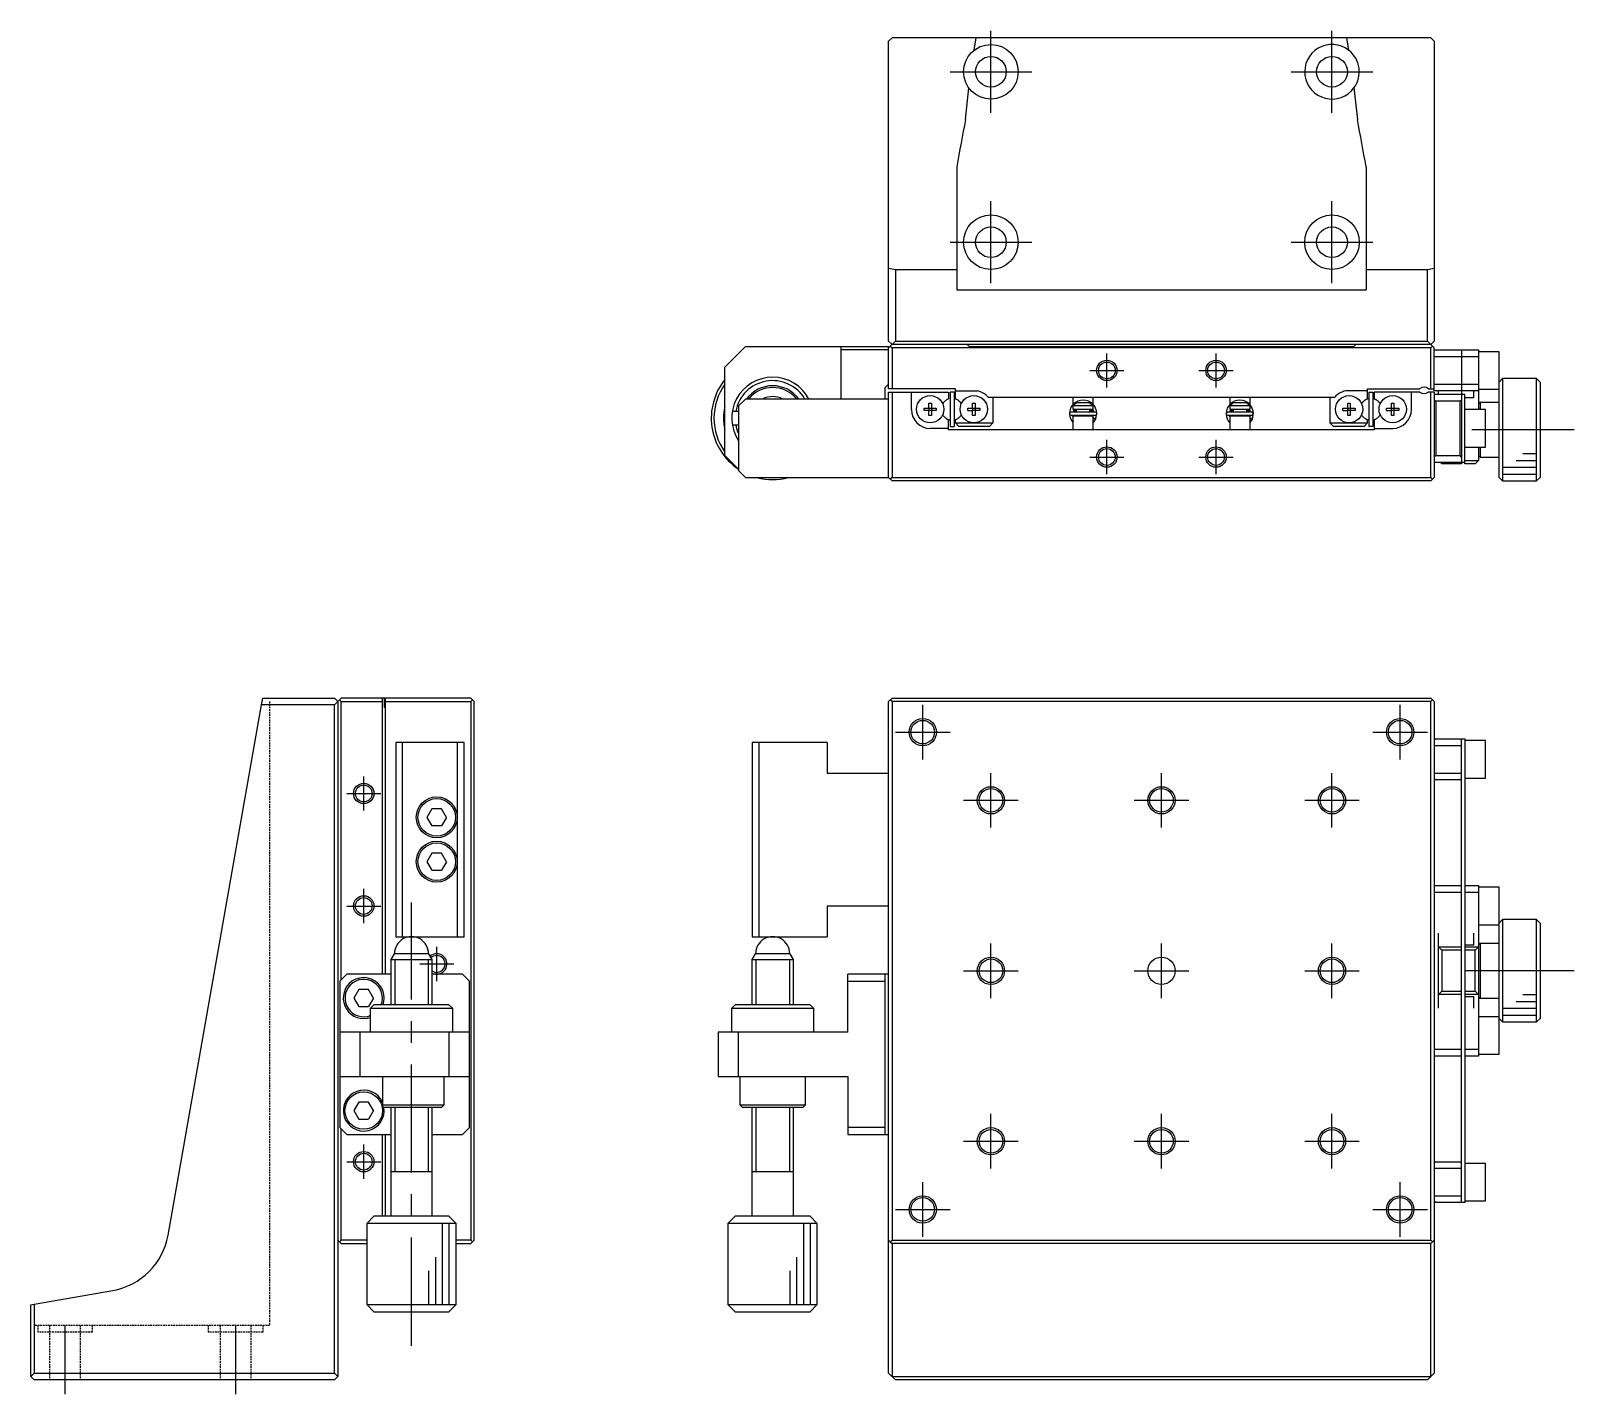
# Model space of a CAD drawing. Extents: x 0 to 476, y -8 to 328.
# Drawn here: x 0 to 226.3, y 128.1 to 328 of the extents above; entities that cross this region are included whole.
import ezdxf

# ---------------------------------------------------------------- set-up
doc = ezdxf.new("R2010")
doc.units = 0
doc.header["$LTSCALE"] = 0.5
doc.linetypes.add('CENTER', pattern=[50.8, 31.75, -6.35, 6.35, -6.35])
doc.linetypes.add('DASHED', pattern=[0.75, 0.5, -0.25])
for name, color, linetype in [('MSM_CENTER', 1, 'CENTER'), ('MSM_CONTINUOUS', 7, 'CONTINUOUS'), ('MSM_DASHED', 4, 'DASHED'), ('MSM_NARROW', 5, 'CONTINUOUS')]:
    doc.layers.add(name, color=color, linetype=linetype)

msp = doc.modelspace()

# ---------------------------------------------------------------- linework, layer by layer
at = {"layer": 'MSM_CENTER'}
for p, q in [((140.75, 316), (140.75, 328)), ((190.750009, 316.000008), (190.750009, 327.999995)), ((134.75, 322), (146.75, 322)), ((184.750016, 322.000001), (196.750003, 322.000001)), ((140.75, 291), (140.75, 303)), ((190.749987, 291.00038), (190.749987, 303.000353)), ((134.75, 297), (146.75, 297)), ((184.75, 297.000367), (196.749973, 297.000367)), ((157.75, 275.7), (157.75, 280.7)), ((173.75, 275.7), (173.75, 280.7)), ((155.25, 278.2), (160.25, 278.2)), ((171.25, 278.2), (176.25, 278.2)), ((226.25, 269.5), (211.25, 269.5)), ((157.75, 263), (157.75, 268)), ((173.75, 263), (173.75, 268)), ((155.25, 265.5), (160.25, 265.5)), ((171.25, 265.5), (176.25, 265.5)), ((130.75, 221.155071), (130.75, 229.155071)), ((200.75, 221.155071), (200.75, 229.155071)), ((126.75, 225.155071), (134.75, 225.155071)), ((196.75, 225.155071), (204.75, 225.155071)), ((48.8, 213.655071), (48.8, 218.655071)), ((140.75, 211.155071), (140.75, 219.155071)), ((165.75, 211.155071), (165.75, 219.155071)), ((190.75, 211.155071), (190.75, 219.155071)), ((46.3, 216.155071), (51.3, 216.155071)), ((136.75, 215.155071), (144.75, 215.155071)), ((161.75, 215.155071), (169.75, 215.155071)), ((186.75, 215.155071), (194.75, 215.155071)), ((48.8, 197.155071), (48.8, 202.155071)), ((46.3, 199.655071), (51.3, 199.655071)), ((55.8, 135.155071), (55.8, 200.155071)), ((59.5, 188.655071), (59.5, 193.655071)), ((140.75, 186.155071), (140.75, 194.155071)), ((165.75, 186.155071), (165.75, 194.155071)), ((190.75, 186.155071), (190.75, 194.155071)), ((57, 191.155071), (62, 191.155071)), ((136.75, 190.155071), (144.75, 190.155071)), ((161.75, 190.155071), (169.75, 190.155071)), ((186.75, 190.155071), (194.75, 190.155071)), ((226.25, 190.155071), (210.25, 190.155071)), ((140.75, 161.155071), (140.75, 169.155071)), ((165.75, 161.155071), (165.75, 169.155071)), ((190.75, 161.155071), (190.75, 169.155071)), ((48.8, 159.655071), (48.8, 164.655071)), ((136.75, 165.155071), (144.75, 165.155071)), ((161.75, 165.155071), (169.75, 165.155071)), ((186.75, 165.155071), (194.75, 165.155071)), ((46.3, 162.155071), (51.3, 162.155071)), ((130.75, 151.155071), (130.75, 159.155071)), ((200.75, 151.155071), (200.75, 159.155071)), ((126.75, 155.155071), (134.75, 155.155071)), ((196.75, 155.155071), (204.75, 155.155071)), ((5, 138.066908), (5, 128.066908)), ((30, 138.066908), (30, 128.066908))]:
    msp.add_line(p, q, dxfattribs=at)
at = {"layer": 'MSM_CONTINUOUS'}
for p, q in [((126.25, 327), (125.75, 326.5)), ((125.75, 282.5), (125.75, 326.5)), ((205.25, 327), (126.25, 327)), ((138.305355, 325.166025), (138.608572, 327)), ((192.891428, 327), (193.194645, 325.166025)), ((205.75, 326.5), (205.25, 327)), ((205.75, 326.5), (205.75, 282.5)), ((137.023977, 315.001351), (137.533002, 319.622832)), ((193.966998, 319.622832), (194.476023, 315.001351)), ((135.75, 308.056759), (135.75, 290)), ((195.75, 308.056759), (195.75, 290)), ((125.75, 293.176327), (126.75, 293)), ((126.75, 293), (135.75, 293)), ((126.75, 293), (126.75, 282.5)), ((195.75, 293), (204.75, 293)), ((204.75, 293), (205.75, 293.176327)), ((204.75, 282.5), (204.75, 293)), ((135.75, 290), (195.75, 290)), ((104.75, 281.7), (101.75, 278.7)), ((104.75, 281.7), (125.75, 281.7)), ((118.75, 281.7), (118.75, 274)), ((125.75, 281.2), (118.75, 281.2)), ((126.75, 282.5), (125.75, 281.5)), ((125.75, 282.5), (126.25, 282)), ((125.75, 275.5), (125.75, 281.7)), ((126, 281.75), (126.25, 281.5)), ((205.25, 282), (126.25, 282)), ((205.25, 281.5), (126.25, 281.5)), ((126.25, 281.5), (126.25, 275.5)), ((126.75, 282.5), (204.75, 282.5)), ((137.6, 281.65), (137.25, 282)), ((193.9, 281.65), (137.6, 281.65)), ((194.25, 282), (193.9, 281.65)), ((204.75, 282.5), (205.75, 281.5)), ((205.25, 282), (205.75, 282.5)), ((205.25, 281.5), (205.5, 281.75)), ((205.25, 275.5), (205.25, 281.5)), ((205.75, 275.2), (205.75, 281.5)), ((205.75, 281.2), (212.25, 281.2)), ((209.75, 281.2), (209.75, 264.5)), ((212.25, 281.2), (212.25, 272.45)), ((215.25, 280.95), (212.25, 280.95)), ((215.25, 262.5), (215.25, 280.95)), ((101.75, 265.7), (101.75, 278.7)), ((212.25, 280.2), (205.75, 280.2)), ((125.25, 275.7), (125.75, 276.2)), ((205.75, 276.2), (212.25, 276.2)), ((215.75, 277), (215.25, 276.5)), ((215.75, 277), (215.75, 262)), ((220.75, 277), (215.75, 277)), ((220.75, 262), (220.75, 277)), ((221.25, 276.5), (220.75, 277)), ((221.25, 276.5), (221.25, 262.5)), ((104.75, 274), (103.75, 273)), ((125.75, 274), (104.75, 274)), ((125.25, 274), (125.25, 275.7)), ((135.55, 275.5), (125.75, 275.5)), ((125.75, 262.5), (125.75, 275)), ((125.75, 275), (134.55, 275)), ((126.25, 275), (126.25, 262.5)), ((129.1, 272.45), (129.1, 275)), ((134.55, 274.044412), (134.25625, 273.874815)), ((134.55, 275), (134.55, 274.044412)), ((134.75, 275), (134.75, 270)), ((135.35, 275), (134.75, 275)), ((135.35, 275), (135.35, 270)), ((135.55, 274.044412), (135.55, 275.5)), ((135.55, 275.2), (138.772015, 275.2)), ((135.84375, 273.874815), (135.55, 274.044412)), ((140.329062, 274.3), (191.170938, 274.3)), ((141.05, 274.3), (141.05, 270.5)), ((152.75, 274.3), (152.75, 273.15339)), ((155.75, 273.197432), (155.75, 274.3)), ((175.75, 274.3), (175.75, 273.186982)), ((178.75, 273.145384), (178.75, 274.3)), ((190.45, 274.3), (190.45, 270.5)), ((195.95, 275.2), (192.727985, 275.2)), ((195.65625, 273.874815), (195.95, 274.044412)), ((195.95, 275.5), (203.588562, 275.5)), ((195.95, 274.044412), (195.95, 275.5)), ((196.15, 275), (196.15, 270)), ((196.15, 275), (196.75, 275)), ((196.75, 275), (196.75, 270)), ((196.95, 275), (196.95, 274.044412)), ((203.65, 275), (196.95, 275)), ((196.95, 274.044412), (197.24375, 273.874815)), ((202.4, 272.45), (202.4, 275)), ((205.75, 275), (204.85, 275)), ((204.911438, 275.5), (205.75, 275.5)), ((205.25, 262.5), (205.25, 275)), ((212.25, 275.2), (205.75, 275.2)), ((205.75, 275), (205.75, 262.5)), ((205.75, 274.7), (210.25, 274.7)), ((205.75, 273.9), (205.95, 273.7)), ((206.35, 274.7), (206.35, 275.2)), ((209.55, 273.7), (209.75, 273.9)), ((210.25, 264.5), (210.25, 274.7)), ((211.55, 274.2), (210.25, 274.2)), ((211.55, 274.2), (211.55, 275.2)), ((212.25, 275.45), (215.25, 275.45)), ((103.75, 272.2), (102.83392, 272.2)), ((103.75, 273), (103.75, 263.5)), ((130.963639, 272.68), (131.67, 272.68)), ((130.963639, 272.32), (130.963639, 272.68)), ((131.67, 272.32), (130.963639, 272.32)), ((131.67, 273.386361), (132.03, 273.386361)), ((131.67, 272.68), (131.67, 273.386361)), ((131.680372, 272.669628), (131.67, 272.68)), ((131.680372, 272.330372), (131.67, 272.32)), ((131.67, 271.613639), (131.67, 272.32)), ((132.03, 271.613639), (131.67, 271.613639)), ((131.680372, 272.669628), (132.019628, 272.669628)), ((131.680372, 272.330372), (131.680372, 272.669628)), ((132.019628, 272.330372), (131.680372, 272.330372)), ((132.019628, 272.669628), (132.03, 272.68)), ((132.019628, 272.669628), (132.019628, 272.330372)), ((132.019628, 272.330372), (132.03, 272.32)), ((132.03, 273.386361), (132.03, 272.68)), ((132.03, 272.68), (132.736361, 272.68)), ((132.03, 272.32), (132.03, 271.613639)), ((132.736361, 272.32), (132.03, 272.32)), ((132.736361, 272.68), (132.736361, 272.32)), ((137.363639, 272.68), (138.07, 272.68)), ((137.363639, 272.32), (137.363639, 272.68)), ((137.363639, 272.32), (138.07, 272.32)), ((138.07, 273.386361), (138.43, 273.386361)), ((138.07, 272.68), (138.07, 273.386361)), ((138.080372, 272.669628), (138.07, 272.68)), ((138.080372, 272.330372), (138.07, 272.32)), ((138.07, 271.613639), (138.07, 272.32)), ((138.43, 271.613639), (138.07, 271.613639)), ((138.080372, 272.669628), (138.419628, 272.669628)), ((138.080372, 272.330372), (138.080372, 272.669628)), ((138.419628, 272.330372), (138.080372, 272.330372)), ((138.419628, 272.669628), (138.43, 272.68)), ((138.419628, 272.669628), (138.419628, 272.330372)), ((138.419628, 272.330372), (138.43, 272.32)), ((138.43, 273.386361), (138.43, 272.68)), ((138.43, 272.68), (139.136361, 272.68)), ((138.43, 272.32), (138.43, 271.613639)), ((139.136361, 272.32), (138.43, 272.32)), ((139.136361, 272.68), (139.136361, 272.32)), ((156.044371, 272.079494), (152.494371, 272.079494)), ((152.494371, 271.629494), (156.044371, 271.629494)), ((152.759537, 271.499986), (152.734753, 271.629476)), ((152.75, 273.152642), (152.75, 273.15254)), ((155.75, 273), (152.75, 273)), ((152.75, 273), (152.75, 272.5)), ((152.75, 272.5), (155.75, 272.5)), ((152.784103, 272.3), (153.25, 272.3)), ((152.804317, 273), (153.333485, 273.5)), ((152.859223, 271.500041), (153.093923, 271.629494)), ((153.25, 272.5), (153.25, 272.079494)), ((153.25, 271.629494), (153.25, 271.5)), ((153.333485, 273.5), (155.166515, 273.5)), ((155.166515, 273.5), (155.695683, 273)), ((155.25, 272.079494), (155.25, 272.5)), ((155.25, 272.3), (155.75, 272.3)), ((155.25, 271.5), (155.25, 271.629494)), ((155.444819, 271.629494), (155.679525, 271.500031)), ((155.679353, 272.50005), (155.803976, 272.079546)), ((155.75, 273.19646), (155.75, 273.196563)), ((155.75, 272.5), (155.75, 273)), ((155.75, 272.31435), (155.75, 272.314497)), ((155.75, 272.314128), (155.75, 272.314272)), ((155.75, 272.3), (155.75, 272.314106)), ((156.09527, 271.0409), (156.267904, 271.825854)), ((156.113221, 271.63825), (156.112443, 271.640081)), ((156.126348, 271.604949), (156.113221, 271.63825)), ((156.137794, 271.571046), (156.126348, 271.604949)), ((156.147531, 271.536624), (156.137794, 271.571046)), ((156.155537, 271.501767), (156.147531, 271.536624)), ((156.161792, 271.46656), (156.155537, 271.501767)), ((179.006687, 272.070266), (175.456687, 272.070266)), ((175.456687, 271.620266), (179.006687, 271.620266)), ((175.720725, 271.495572), (175.697069, 271.620248)), ((175.75, 273.186763), (175.75, 273.186619)), ((178.75, 273), (175.75, 273)), ((175.75, 273), (175.75, 272.5)), ((175.75, 272.5), (178.75, 272.5)), ((175.75, 272.3), (176.25, 272.3)), ((175.804317, 273), (176.333485, 273.5)), ((175.827547, 271.500045), (176.056239, 271.620266)), ((176.25, 272.5), (176.25, 272.070266)), ((176.25, 271.620266), (176.25, 271.5)), ((176.333485, 273.5), (178.166515, 273.5)), ((178.166515, 273.5), (178.695683, 273)), ((178.25, 272.070266), (178.25, 272.5)), ((178.25, 272.3), (178.714547, 272.3)), ((178.25, 271.5), (178.25, 271.620266)), ((178.407136, 271.620266), (178.635853, 271.500008)), ((178.637421, 272.500038), (178.766292, 272.070318)), ((178.75, 272.5), (178.75, 273)), ((179.072167, 271.065224), (179.23022, 271.816625)), ((179.075538, 271.629022), (179.07476, 271.630853)), ((179.088664, 271.595721), (179.075538, 271.629022)), ((179.10011, 271.561817), (179.088664, 271.595721)), ((179.109848, 271.527395), (179.10011, 271.561817)), ((179.117854, 271.492538), (179.109848, 271.527395)), ((192.363639, 272.68), (193.07, 272.68)), ((192.363639, 272.32), (192.363639, 272.68)), ((192.363639, 272.32), (193.07, 272.32)), ((193.07, 273.386361), (193.43, 273.386361)), ((193.07, 272.68), (193.07, 273.386361)), ((193.080372, 272.669628), (193.07, 272.68)), ((193.080372, 272.330372), (193.07, 272.32)), ((193.07, 271.613639), (193.07, 272.32)), ((193.43, 271.613639), (193.07, 271.613639)), ((193.080372, 272.669628), (193.419628, 272.669628)), ((193.080372, 272.330372), (193.080372, 272.669628)), ((193.419628, 272.330372), (193.080372, 272.330372)), ((193.419628, 272.669628), (193.43, 272.68)), ((193.419628, 272.669628), (193.419628, 272.330372)), ((193.419628, 272.330372), (193.43, 272.32)), ((193.43, 273.386361), (193.43, 272.68)), ((193.43, 272.68), (194.136361, 272.68)), ((193.43, 272.32), (193.43, 271.613639)), ((194.136361, 272.32), (193.43, 272.32)), ((194.136361, 272.68), (194.136361, 272.32)), ((198.763639, 272.68), (199.47, 272.68)), ((198.763639, 272.32), (198.763639, 272.68)), ((198.763639, 272.32), (199.47, 272.32)), ((199.47, 273.386361), (199.83, 273.386361)), ((199.47, 272.68), (199.47, 273.386361)), ((199.480372, 272.669628), (199.47, 272.68)), ((199.480372, 272.330372), (199.47, 272.32)), ((199.47, 271.613639), (199.47, 272.32)), ((199.83, 271.613639), (199.47, 271.613639)), ((199.480372, 272.669628), (199.819628, 272.669628)), ((199.480372, 272.330372), (199.480372, 272.669628)), ((199.819628, 272.330372), (199.480372, 272.330372)), ((199.819628, 272.669628), (199.83, 272.68)), ((199.819628, 272.669628), (199.819628, 272.330372)), ((199.819628, 272.330372), (199.83, 272.32)), ((199.83, 273.386361), (199.83, 272.68)), ((199.83, 272.68), (200.536361, 272.68)), ((199.83, 272.32), (199.83, 271.613639)), ((200.536361, 272.32), (199.83, 272.32)), ((200.536361, 272.68), (200.536361, 272.32)), ((209.55, 273.7), (205.95, 273.7)), ((205.95, 273.7), (205.95, 265.7)), ((209.55, 265.7), (209.55, 273.7)), ((213.25, 272.45), (210.25, 272.45)), ((212.45, 273.5), (212.25, 273.3)), ((212.45, 273.5), (212.45, 272.45)), ((215.25, 273.5), (212.45, 273.5)), ((213.25, 266.95), (213.25, 272.45)), ((102.83392, 270.2), (103.75, 270.2)), ((134.55, 269.7), (131.85, 269.7)), ((134.25625, 271.125185), (134.55, 270.955588)), ((134.55, 269.5), (134.55, 270.955588)), ((196.95, 269.5), (134.55, 269.5)), ((134.75, 270), (135.35, 270)), ((135.55, 270.955588), (135.84375, 271.125185)), ((135.55, 270.5), (135.55, 270.955588)), ((135.55, 270.5), (141.05, 270.5)), ((136.05, 270), (135.55, 270.5)), ((140.55, 270), (136.05, 270)), ((141.05, 270.5), (140.55, 270)), ((152.402653, 271.141535), (152.403022, 271.140381)), ((152.403022, 271.140381), (152.403769, 271.138065)), ((152.403769, 271.138065), (152.404159, 271.136868)), ((152.404159, 271.136868), (152.404694, 271.135234)), ((152.404694, 271.135234), (152.405004, 271.134293)), ((152.405004, 271.134293), (152.405497, 271.132808)), ((152.405497, 271.132808), (152.405808, 271.131876)), ((152.405808, 271.131876), (152.406524, 271.129746)), ((152.406524, 271.129746), (152.424264, 271.082757)), ((152.424322, 271.086325), (152.423967, 271.084188)), ((152.423967, 271.084188), (152.424743, 271.084506)), ((152.424264, 271.082757), (152.423967, 271.084188)), ((152.425281, 271.083013), (152.441763, 271.044758)), ((155.75, 271.5), (152.75, 271.5)), ((152.75, 271.5), (152.75, 269.5)), ((156.109702, 271.07409), (155.749971, 271.202907)), ((155.75, 269.5), (155.75, 271.5)), ((155.762371, 271.206373), (155.75, 271.213404)), ((155.750152, 270.512023), (156.113551, 271.083229)), ((155.775823, 271.199067), (155.762371, 271.206373)), ((155.790255, 271.19154), (155.775823, 271.199067)), ((155.805559, 271.183849), (155.790255, 271.19154)), ((155.821621, 271.17605), (155.805559, 271.183849)), ((155.838321, 271.168203), (155.821621, 271.17605)), ((155.855534, 271.160366), (155.838321, 271.168203)), ((155.873131, 271.152597), (155.855534, 271.160366)), ((155.89098, 271.144956), (155.873131, 271.152597)), ((155.908949, 271.137498), (155.89098, 271.144956)), ((155.926902, 271.13028), (155.908949, 271.137498)), ((155.944705, 271.123356), (155.926902, 271.13028)), ((155.962226, 271.116777), (155.944705, 271.123356)), ((155.979332, 271.110592), (155.962226, 271.116777)), ((155.995897, 271.104849), (155.979332, 271.110592)), ((156.011796, 271.09959), (155.995897, 271.104849)), ((156.026911, 271.094853), (156.011796, 271.09959)), ((156.041128, 271.090676), (156.026911, 271.094853)), ((156.054341, 271.087088), (156.041128, 271.090676)), ((156.066451, 271.084117), (156.054341, 271.087088)), ((156.077367, 271.081785), (156.066451, 271.084117)), ((156.087009, 271.080109), (156.077367, 271.081785)), ((156.095304, 271.079102), (156.087009, 271.080109)), ((156.102189, 271.078772), (156.095304, 271.079102)), ((156.107614, 271.07912), (156.102189, 271.078772)), ((156.111537, 271.080145), (156.107614, 271.07912)), ((156.11393, 271.081839), (156.111537, 271.080145)), ((156.114774, 271.084188), (156.11393, 271.081839)), ((156.114478, 271.082757), (156.126815, 271.114344)), ((156.126815, 271.114344), (156.138201, 271.148275)), ((156.138201, 271.148275), (156.147876, 271.182724)), ((156.147876, 271.182724), (156.155816, 271.217603)), ((156.155816, 271.217603), (156.162004, 271.252828)), ((156.166281, 271.43109), (156.161792, 271.46656)), ((156.162004, 271.252828), (156.166423, 271.288311)), ((156.168994, 271.395442), (156.166281, 271.43109)), ((156.166423, 271.288311), (156.169065, 271.323966)), ((156.169922, 271.359705), (156.168994, 271.395442)), ((156.169065, 271.323966), (156.169922, 271.359705)), ((175.36497, 271.132306), (175.365339, 271.131153)), ((175.365339, 271.131153), (175.366086, 271.128837)), ((175.366086, 271.128837), (175.366475, 271.127639)), ((175.366475, 271.127639), (175.367011, 271.126005)), ((175.367011, 271.126005), (175.367321, 271.125065)), ((175.367321, 271.125065), (175.367814, 271.123579)), ((175.367814, 271.123579), (175.368125, 271.122648)), ((175.368125, 271.122648), (175.368841, 271.120518)), ((175.368841, 271.120518), (175.38658, 271.073528)), ((175.386639, 271.077097), (175.386284, 271.074959)), ((175.386284, 271.074959), (175.387059, 271.075278)), ((175.38658, 271.073528), (175.386284, 271.074959)), ((175.387597, 271.073784), (175.400553, 271.043529)), ((175.749626, 271.388766), (175.720725, 271.495572)), ((178.75, 271.5), (175.75, 271.5)), ((175.75, 271.5), (175.75, 269.5)), ((179.072019, 271.064862), (178.749962, 271.173237)), ((178.75, 269.5), (178.75, 271.5)), ((178.763593, 271.176745), (178.75, 271.183632)), ((178.750169, 270.545646), (179.075868, 271.074)), ((178.777825, 271.169759), (178.763593, 271.176745)), ((178.79261, 271.162715), (178.777825, 271.169759)), ((178.807857, 271.155658), (178.79261, 271.162715)), ((178.823476, 271.148628), (178.807857, 271.155658)), ((178.83937, 271.141669), (178.823476, 271.148628)), ((178.855446, 271.134823), (178.83937, 271.141669)), ((178.871604, 271.128131), (178.855446, 271.134823)), ((178.887748, 271.121634), (178.871604, 271.128131)), ((178.90378, 271.11537), (178.887748, 271.121634)), ((178.919603, 271.109378), (178.90378, 271.11537)), ((178.935121, 271.103695), (178.919603, 271.109378)), ((178.950241, 271.098353), (178.935121, 271.103695)), ((178.964871, 271.093386), (178.950241, 271.098353)), ((178.978922, 271.088824), (178.964871, 271.093386)), ((178.99231, 271.084694), (178.978922, 271.088824)), ((179.004954, 271.081022), (178.99231, 271.084694)), ((179.016776, 271.077828), (179.004954, 271.081022)), ((179.027707, 271.075134), (179.016776, 271.077828)), ((179.037679, 271.072954), (179.027707, 271.075134)), ((179.046633, 271.071303), (179.037679, 271.072954)), ((179.054514, 271.07019), (179.046633, 271.071303)), ((179.061275, 271.069622), (179.054514, 271.07019)), ((179.057587, 271.031672), (179.072167, 271.065224)), ((179.066874, 271.069602), (179.061275, 271.069622)), ((179.071278, 271.070131), (179.066874, 271.069602)), ((179.074461, 271.071205), (179.071278, 271.070131)), ((179.076402, 271.072818), (179.074461, 271.071205)), ((179.077091, 271.074959), (179.076402, 271.072818)), ((179.076795, 271.073528), (179.089132, 271.105115)), ((179.089132, 271.105115), (179.100517, 271.139047)), ((179.100517, 271.139047), (179.110192, 271.173496)), ((179.110192, 271.173496), (179.118133, 271.208375)), ((179.124109, 271.457331), (179.117854, 271.492538)), ((179.118133, 271.208375), (179.12432, 271.243599)), ((179.128598, 271.421861), (179.124109, 271.457331)), ((179.12432, 271.243599), (179.12874, 271.279082)), ((179.13131, 271.386214), (179.128598, 271.421861)), ((179.12874, 271.279082), (179.131381, 271.314737)), ((179.132239, 271.350477), (179.13131, 271.386214)), ((179.131381, 271.314737), (179.132239, 271.350477)), ((190.45, 270.5), (195.95, 270.5)), ((190.95, 270), (190.45, 270.5)), ((195.45, 270), (190.95, 270)), ((195.95, 270.5), (195.45, 270)), ((195.95, 270.955588), (195.65625, 271.125185)), ((195.95, 270.5), (195.95, 270.955588)), ((196.75, 270), (196.15, 270)), ((197.24375, 271.125185), (196.95, 270.955588)), ((196.95, 270.955588), (196.95, 269.5)), ((196.95, 269.7), (199.65, 269.7)), ((101.75, 265.7), (103.75, 263.7)), ((205.95, 265.7), (205.75, 265.5)), ((205.95, 265.7), (209.55, 265.7)), ((209.75, 265.5), (209.55, 265.7)), ((210.25, 266.95), (213.25, 266.95)), ((210.25, 265), (212.25, 265)), ((212.25, 265), (211.75, 264.5)), ((212.25, 266.95), (212.25, 265)), ((212.25, 265.7), (212.45, 265.5)), ((212.45, 266.95), (212.45, 265.5)), ((212.45, 265.5), (215.25, 265.5)), ((103.75, 263.5), (104.75, 262.5)), ((104.75, 262.5), (125.75, 262.5)), ((126.25, 262), (125.75, 262.5)), ((126.25, 262.5), (126, 262.25)), ((126.25, 262.5), (205.25, 262.5)), ((205.5, 262.25), (205.25, 262.5)), ((205.25, 262), (205.75, 262.5)), ((210.25, 264.7), (205.75, 264.7)), ((206.85, 264.5), (206.65, 264.7)), ((209.75, 264.5), (206.85, 264.5)), ((211.75, 264.5), (210.25, 264.5)), ((215.25, 262.5), (215.75, 262)), ((220.75, 262), (221.25, 262.5)), ((205.25, 262), (126.25, 262)), ((215.75, 262), (220.75, 262)), ((20.110244, 151.382352), (33.823673, 229.155071)), ((33.823673, 229.155071), (34, 230.155071)), ((44.5, 229.155071), (33.823673, 229.155071)), ((34, 230.155071), (44.5, 230.155071)), ((45, 229.655071), (44.5, 230.155071)), ((44.5, 229.155071), (45.5, 230.155071)), ((44.5, 131.155071), (44.5, 229.155071)), ((45, 229.655071), (45, 130.655071)), ((45.5, 229.655071), (45.25, 229.905071)), ((64.5, 230.155071), (45.5, 230.155071)), ((45.5, 229.655071), (51.5, 229.655071)), ((45.5, 188.855071), (45.5, 229.655071)), ((51.5, 230.155071), (51.5, 189.655071)), ((51.8, 230.155071), (51.8, 228.755071)), ((52, 228.755071), (51.8, 228.755071)), ((52, 189.655071), (52, 230.155071)), ((52, 229.655071), (64.5, 229.655071)), ((65, 229.655071), (64.5, 230.155071)), ((64.5, 229.655071), (64.75, 229.905071)), ((64.5, 229.655071), (64.5, 150.655071)), ((65, 150.655071), (65, 229.655071)), ((126.25, 230.155071), (125.75, 229.655071)), ((125.75, 131.155071), (125.75, 229.655071)), ((126.25, 229.655071), (126, 229.905071)), ((126.25, 230.155071), (205.25, 230.155071)), ((205.25, 229.655071), (126.25, 229.655071)), ((126.25, 229.655071), (126.25, 150.655071)), ((205.75, 229.655071), (205.25, 230.155071)), ((205.25, 229.655071), (205.5, 229.905071)), ((205.25, 150.655071), (205.25, 229.655071)), ((205.75, 229.655071), (205.75, 131.155071)), ((205.95, 224.155071), (205.75, 223.955071)), ((205.95, 224.155071), (209.55, 224.155071)), ((209.75, 223.955071), (209.55, 224.155071)), ((209.75, 224.155071), (210.25, 224.155071)), ((209.75, 156.155071), (209.75, 224.155071)), ((210.25, 224.155071), (210.25, 156.155071)), ((53.5, 223.655071), (53.5, 195.155071)), ((63.5, 223.655071), (53.5, 223.655071)), ((54.5, 195.155071), (54.5, 223.655071)), ((62.5, 223.655071), (62.5, 195.155071)), ((63.5, 195.155071), (63.5, 223.655071)), ((105.75, 223.655071), (105.75, 195.155071)), ((116.75, 223.655071), (105.75, 223.655071)), ((106.75, 195.155071), (106.75, 223.655071)), ((116.75, 223.655071), (116.75, 219.155071)), ((209.75, 223.155071), (205.75, 223.155071)), ((213.25, 223.905071), (210.25, 223.905071)), ((213.25, 218.405071), (213.25, 223.905071)), ((116.75, 219.155071), (125.75, 219.155071)), ((205.75, 219.155071), (209.75, 219.155071)), ((205.75, 218.355071), (205.95, 218.155071)), ((209.55, 218.155071), (205.95, 218.155071)), ((209.55, 218.155071), (209.75, 218.355071)), ((210.25, 218.405071), (213.25, 218.405071)), ((58.778312, 213.905071), (58.056624, 212.655071)), ((60.221688, 213.90507), (58.778312, 213.905071)), ((60.943376, 212.65507), (60.221688, 213.90507)), ((58.056624, 212.655071), (58.778312, 211.405071)), ((60.221688, 211.40507), (58.778312, 211.405071)), ((60.943376, 212.65507), (60.221688, 211.40507)), ((58.778312, 207.405071), (58.056624, 206.155071)), ((58.056624, 206.155071), (58.778312, 204.905071)), ((60.221688, 207.40507), (58.778312, 207.405071)), ((60.943376, 206.15507), (60.221688, 207.40507)), ((60.943376, 206.15507), (60.221688, 204.90507)), ((58.778312, 204.905071), (60.221688, 204.90507)), ((205.75, 202.655071), (209.75, 202.655071)), ((209.75, 201.655071), (205.75, 201.655071)), ((210.250001, 202.655071), (212.25, 202.655071)), ((212.25, 201.655071), (210.250001, 201.655071)), ((212.25, 202.655071), (212.25, 177.655071)), ((215.25, 202.405071), (212.25, 202.405071)), ((215.25, 177.905071), (215.25, 202.405071)), ((116.75, 199.655071), (116.75, 195.155071)), ((125.75, 199.655071), (116.75, 199.655071)), ((212.25, 196.905071), (215.25, 196.905071)), ((215.75, 197.655071), (215.25, 197.155071)), ((215.75, 197.655071), (215.75, 182.655071)), ((220.75, 197.655071), (215.75, 197.655071)), ((220.75, 182.655071), (220.75, 197.655071)), ((221.25, 197.155071), (220.75, 197.655071)), ((221.25, 197.155071), (221.25, 183.155071)), ((53.5, 195.155071), (63.5, 195.155071)), ((105.75, 195.155071), (116.75, 195.155071)), ((206.35, 184.655071), (206.35, 195.655071)), ((211.55, 193.92302), (211.55, 195.655071)), ((52.8, 191.789045), (53.3, 192.655071)), ((58.3, 192.655071), (53.3, 192.655071)), ((58.3, 192.655071), (58.8, 191.789045)), ((105.75, 191.789045), (106.25, 192.655071)), ((111.25, 192.655071), (106.25, 192.655071)), ((111.25, 192.655071), (111.75, 191.789045)), ((206.85, 193.155071), (206.35, 193.655071)), ((206.35, 193.655071), (209.75, 193.655071)), ((209.75, 193.155071), (206.85, 193.155071)), ((206.85, 193.155071), (206.85, 187.155071)), ((211.55, 193.92302), (210.25, 193.92302)), ((210.25, 193.655071), (212.25, 193.655071)), ((211.75, 193.155071), (210.25, 193.155071)), ((212.25, 193.655071), (211.75, 193.155071)), ((211.75, 187.155071), (211.75, 193.155071)), ((212.45, 194.155071), (212.25, 193.955071)), ((212.45, 194.155071), (212.45, 186.155071)), ((215.25, 194.155071), (212.45, 194.155071)), ((52.8, 191.789045), (58.8, 191.789045)), ((52.8, 185.155071), (52.8, 191.789045)), ((58.8, 191.789045), (58.8, 185.155071)), ((105.75, 191.789045), (111.75, 191.789045)), ((105.75, 185.15509), (105.75, 191.789045)), ((111.75, 191.789045), (111.75, 185.15509)), ((45.3, 188.655071), (46.3, 189.655071)), ((45.3, 188.655071), (45.3, 167.155071)), ((52.8, 189.655071), (46.3, 189.655071)), ((63.3, 189.655071), (58.8, 189.655071)), ((63.3, 189.655071), (64.3, 188.655071)), ((64.3, 167.155071), (64.3, 188.655071)), ((125.75, 189.655071), (119.75, 189.655071)), ((119.75, 181.155071), (119.75, 189.655071)), ((119.75, 188.655071), (125.25, 188.655071)), ((125.25, 166.155071), (125.25, 189.655071)), ((48.078312, 187.405071), (47.356624, 186.155071)), ((47.356624, 186.155071), (48.078312, 184.905071)), ((49.521688, 187.405071), (48.078312, 187.405071)), ((50.243376, 186.155071), (49.521688, 187.405071)), ((50.243376, 186.155071), (49.521688, 184.905071)), ((206.85, 187.155071), (206.35, 186.655071)), ((209.75, 186.655071), (206.35, 186.655071)), ((206.85, 187.155071), (209.75, 187.155071)), ((210.25, 187.155071), (211.75, 187.155071)), ((212.25, 186.655071), (210.25, 186.655071)), ((210.25, 186.387121), (211.55, 186.387121)), ((211.55, 184.655071), (211.55, 186.387121)), ((212.25, 186.655071), (211.75, 187.155071)), ((212.25, 186.355071), (212.45, 186.155071)), ((212.45, 186.155071), (215.25, 186.155071)), ((48.078312, 184.905071), (49.521688, 184.905071)), ((49.8, 184.655071), (50.3, 185.155071)), ((49.8, 184.655071), (61.8, 184.655071)), ((49.8, 181.155071), (49.8, 184.655071)), ((61.3, 185.155071), (50.3, 185.155071)), ((61.3, 185.155071), (61.8, 184.655071)), ((61.8, 184.655071), (61.8, 181.155071)), ((102.75, 184.655071), (103.25, 185.155071)), ((102.75, 184.655071), (114.75, 184.655071)), ((102.75, 181.155071), (102.75, 184.655071)), ((114.25, 185.155071), (103.25, 185.155071)), ((114.25, 185.155071), (114.75, 184.655071)), ((114.75, 184.655071), (114.75, 181.155071)), ((215.25, 183.405071), (212.25, 183.405071)), ((64.3, 181.155071), (45.3, 181.155071)), ((48.3, 174.655071), (48.3, 181.155071)), ((61.3, 181.155071), (61.3, 174.655071)), ((100.75, 181.155071), (100.75, 174.655071)), ((119.75, 181.155071), (100.75, 181.155071)), ((103.75, 174.655071), (103.75, 181.155071)), ((215.25, 183.155071), (215.75, 182.655071)), ((215.75, 182.655071), (220.75, 182.655071)), ((220.75, 182.655071), (221.25, 183.155071)), ((205.75, 178.655071), (209.75, 178.655071)), ((209.75, 177.655071), (205.75, 177.655071)), ((210.250001, 178.655071), (212.25, 178.655071)), ((212.25, 177.655071), (210.250001, 177.655071)), ((212.25, 177.905071), (215.25, 177.905071)), ((45.3, 174.655071), (64.3, 174.655071)), ((51.55, 174.655071), (51.55, 170.155071)), ((60.55, 174.655071), (60.55, 170.455071)), ((100.75, 174.655071), (119.75, 174.655071)), ((104, 170.455071), (104, 174.655071)), ((113.5, 174.655071), (113.5, 170.455071)), ((119.75, 174.655071), (119.75, 166.155071)), ((48.078312, 170.905071), (47.356624, 169.655071)), ((49.521688, 170.905071), (48.078312, 170.905071)), ((50.243376, 169.655071), (49.521688, 170.905071)), ((60.55, 170.455071), (51.55, 170.455071)), ((51.55, 170.155071), (60.25, 170.155071)), ((52.8, 154.155071), (52.8, 170.155071)), ((58.8, 170.155071), (58.8, 154.155071)), ((60.55, 170.455071), (60.25, 170.155071)), ((113.5, 170.455071), (104, 170.455071)), ((104.3, 170.155071), (104, 170.455071)), ((104.3, 170.155071), (113.2, 170.155071)), ((105.75, 154.155071), (105.75, 170.155051)), ((111.75, 170.155051), (111.75, 154.155071)), ((113.5, 170.455071), (113.2, 170.155071)), ((47.356624, 169.655071), (48.078312, 168.405071)), ((48.078312, 168.405071), (49.521688, 168.405071)), ((50.243376, 169.655071), (49.521688, 168.405071)), ((46.3, 166.155071), (45.3, 167.155071)), ((45.5, 150.655071), (45.5, 166.955071)), ((46.3, 166.155071), (52.8, 166.155071)), ((51.5, 166.155071), (51.5, 154.155071)), ((52, 154.155071), (52, 166.155071)), ((58.8, 166.155071), (63.3, 166.155071)), ((64.3, 167.155071), (63.3, 166.155071)), ((125.25, 167.155071), (119.75, 167.155071)), ((119.75, 166.155071), (125.75, 166.155071)), ((58.800005, 160.655071), (52.799995, 160.655071)), ((111.750005, 160.655071), (105.749995, 160.655071)), ((205.95, 162.155071), (205.75, 161.955071)), ((209.75, 161.155071), (205.75, 161.155071)), ((205.95, 162.155071), (209.55, 162.155071)), ((209.75, 161.955071), (209.55, 162.155071)), ((213.25, 161.905071), (210.25, 161.905071)), ((213.25, 156.405071), (213.25, 161.905071)), ((205.75, 157.155071), (209.75, 157.155071)), ((205.95, 156.155071), (205.75, 156.355071)), ((209.55, 156.155071), (205.95, 156.155071)), ((209.55, 156.155071), (209.75, 156.355071)), ((210.25, 156.155071), (209.75, 156.155071)), ((210.25, 156.405071), (213.25, 156.405071)), ((49.3, 153.155071), (50.3, 154.155071)), ((61.3, 154.155071), (50.3, 154.155071)), ((61.3, 154.155071), (62.3, 153.155071)), ((102.25, 153.155071), (103.25, 154.155071)), ((114.25, 154.155071), (103.25, 154.155071)), ((114.25, 154.155071), (115.25, 153.155071)), ((49.3, 153.155071), (62.3, 153.155071)), ((49.3, 141.155071), (49.3, 153.155071)), ((62.3, 153.155071), (62.3, 141.155071)), ((102.25, 153.155071), (115.25, 153.155071)), ((102.25, 141.155071), (102.25, 153.155071)), ((115.25, 153.155071), (115.25, 141.155071)), ((45, 150.655071), (45.5, 150.155071)), ((45.25, 150.405071), (45.5, 150.655071)), ((49.3, 150.655071), (45.5, 150.655071)), ((45.5, 150.155071), (49.3, 150.155071)), ((64.5, 150.655071), (62.3, 150.655071)), ((62.3, 150.155071), (64.5, 150.155071)), ((64.5, 150.155071), (65, 150.655071)), ((64.75, 150.405071), (64.5, 150.655071)), ((125.75, 150.655071), (126, 150.405071)), ((126, 150.405071), (126.25, 150.655071)), ((126, 150.405071), (126.25, 150.155071)), ((126.25, 150.655071), (205.25, 150.655071)), ((205.25, 150.155071), (126.25, 150.155071)), ((126.25, 150.155071), (126.25, 130.655071)), ((205.5, 150.405071), (205.25, 150.655071)), ((205.25, 150.155071), (205.5, 150.405071)), ((205.25, 130.655071), (205.25, 150.155071)), ((205.5, 150.405071), (205.75, 150.655071)), ((0.5, 141.243234), (11.998649, 143.270756)), ((0, 141.155071), (0.5, 141.243234)), ((0, 130.655071), (0, 141.155071)), ((0.5, 141.243234), (0.5, 131.155071)), ((62.3, 141.155071), (49.3, 141.155071)), ((50.3, 140.155071), (49.3, 141.155071)), ((62.3, 141.155071), (61.3, 140.155071)), ((115.25, 141.155071), (102.25, 141.155071)), ((103.25, 140.155071), (102.25, 141.155071)), ((115.25, 141.155071), (114.25, 140.155071)), ((50.3, 140.155071), (61.3, 140.155071)), ((103.25, 140.155071), (114.25, 140.155071)), ((0.5, 131.155071), (0, 130.655071)), ((0, 130.655071), (0.5, 130.155071)), ((0.5, 131.155071), (44.5, 131.155071)), ((44.5, 130.155071), (0.5, 130.155071)), ((45, 130.655071), (44.5, 131.155071)), ((44.5, 130.155071), (45, 130.655071)), ((126.75, 130.155071), (125.75, 131.155071)), ((126.25, 130.655071), (205.25, 130.655071)), ((204.75, 130.155071), (126.75, 130.155071)), ((205.75, 131.155071), (204.75, 130.155071))]:
    msp.add_line(p, q, dxfattribs=at)
for centre, radius in [((140.75, 322), 4), ((140.75, 322), 2.25), ((190.75, 322), 2.25), ((140.75, 297), 4), ((190.749987, 297.000367), 3.999987), ((140.75, 297), 2.25), ((190.75, 297), 2.25), ((157.75, 278.2), 1.2295), ((173.75, 278.2), 1.2295), ((131.85, 272.5), 2), ((138.25, 272.5), 2), ((193.25, 272.5), 2), ((199.65, 272.5), 2), ((157.75, 265.5), 1.2295), ((173.75, 265.5), 1.2295), ((130.75, 225.155071), 1.7295), ((200.75, 225.155071), 1.7295), ((48.8, 216.155071), 1.2295), ((59.5, 212.655071), 3), ((59.5, 212.655071), 2.75), ((140.75, 215.155071), 1.7295), ((165.75, 215.155071), 1.7295), ((190.75, 215.155071), 1.7295), ((59.5, 206.155071), 3), ((59.5, 206.155071), 2.75), ((48.8, 199.655071), 1.2295), ((140.75, 190.155071), 1.7295), ((165.75, 190.155071), 2), ((190.75, 190.155071), 1.7295), ((48.8, 169.655071), 2.75), ((140.75, 165.155071), 1.7295), ((165.75, 165.155071), 1.7295), ((190.75, 165.155071), 1.7295), ((48.8, 162.155071), 1.2295), ((130.75, 155.155071), 1.7295), ((200.75, 155.155071), 1.7295)]:
    msp.add_circle(centre, radius, dxfattribs=at)
for centre, radius, start, end in [((190.750009, 322.000001), 3.999993, 52.326579, 323.537733), ((190.75, 322), 4, 323.537826, 52.326487), ((554.187077, 234.884124), 424.786795, 169.128572, 170.08091), ((-207.431526, 237.682737), 409.277224, 9.901046, 10.889473), ((108.75, 271.2), 9, 141.057559, 235.859311), ((108.75, 271.2), 8.6, 144.484016, 215.51601199), ((108.75, 271.2), 6, 27.818139, 213.55729847), ((108.75, 271.2), 5.5, 30.603295, 169.524318), ((108.75, 271.2), 4.75, 36.119668, 143.880332), ((108.75, 271.2), 4.5, 38.478595, 141.521405), ((108.75, 271.2), 3.175, 61.871171, 118.128829), ((135.05, 272.5), 1.5875, 120, 135), ((135.050001, 272.5), 1.5875, 60.000031, 79.10691), ((135.05, 272.5), 1.5875, 45, 60), ((138.25, 272.5), 2.75, 40.885193, 79.057501), ((154.269415, 271.854456), 1.998762, 0.738023, 179.187021), ((177.231732, 271.845227), 1.998762, 0.738023, 179.187021), ((193.25, 272.5), 2.75, 100.942499, 139.114807), ((196.45, 272.5), 1.5875, 120, 135), ((196.449999, 272.5), 1.5875, 100.89309, 120), ((196.449999, 272.5), 1.5875, 60, 79.106989), ((196.45, 272.5), 1.5875, 45, 60), ((204.25, 274.75), 1, 48.590378, 131.409622), ((204.25, 275.8), 1, 233.130102, 306.869898), ((108.75, 271.2), 7.2, 166.463797, 193.53620505), ((131.85, 272.45), 2.75, 180, 270), ((135.16481, 272.385), 1.75, 134.995594, 148.113496), ((135.16481, 272.615), 1.75, 211.886504, 225.004406), ((135.050001, 272.5), 1.5875, 135.000025, 149.566818), ((135.050001, 272.5), 1.5875, 210.433182, 224.999975), ((134.93519, 272.385), 1.75, 31.886504, 45.004406), ((134.93519, 272.615), 1.75, 314.995594, 328.113496), ((135.050001, 272.5), 1.5875, 30.433263, 45.000025), ((135.050001, 272.5), 1.5875, 314.999975, 329.566737), ((152.494371, 271.854494), 0.225, 90, 270), ((154.274021, 271.85609), 2.00346, 180.863794, 220.459737), ((156.044371, 271.854494), 0.225, 270, 90), ((175.456687, 271.845266), 0.225, 90, 270), ((177.235454, 271.846694), 2.002574, 180.859394, 222.103214), ((179.006687, 271.845266), 0.225, 270, 90), ((196.56481, 272.385), 1.75, 134.995594, 148.113496), ((196.56481, 272.615), 1.75, 211.886504, 225.004406), ((196.449999, 272.5), 1.5875, 134.999975, 149.566737), ((196.449999, 272.5), 1.5875, 210.433263, 225.000025), ((196.33519, 272.385), 1.75, 31.886504, 45.004406), ((196.449999, 272.5), 1.5875, 30.433182, 44.999975), ((196.449999, 272.5), 1.5875, 315.000025, 329.566818), ((196.33519, 272.615), 1.75, 314.995594, 328.113496), ((199.65, 272.45), 2.75, 270, 0), ((108.75, 271.2), 5.5, 190.475682, 204.619977), ((135.05, 272.5), 1.5875, 225, 240), ((135.050001, 272.5), 1.5875, 239.999969, 259.10691), ((135.050001, 272.5), 1.5875, 280.893071, 299.999969), ((135.05, 272.5), 1.5875, 300, 315), ((196.45, 272.5), 1.5875, 225, 240), ((196.449999, 272.5), 1.5875, 240, 259.107042), ((196.449999, 272.5), 1.5875, 280.89301, 300.000031), ((196.45, 272.5), 1.5875, 300, 315), ((108.75, 271.2), 9, 255.164888, 284.83513895), ((55.8, 192.655071), 2.5, 0, 180.00001985), ((108.75, 192.655071), 2.5, 0, 180.00001985), ((59.5, 191.155071), 1.2295, 235.29598534, 133.6059197), ((48.8, 186.155071), 3, 340.528779, 289.47120935), ((48.8, 186.155071), 2.75, 338.676314, 291.32369649), ((48.8, 169.655071), 3, 23.556464, 9.59404609), ((10.262167, 153.118834), 10, 280, 350)]:
    msp.add_arc(centre, radius, start, end, dxfattribs=at)
at = {"layer": 'MSM_DASHED'}
for p, q in [((35, 229.655071), (35, 138.155071)), ((35, 138.155071), (0.5, 138.155071)), ((1, 138.155071), (1, 137.155071)), ((2.75, 138.155071), (2.75, 130.155071)), ((7.25, 138.155071), (7.25, 130.155071)), ((9, 138.155071), (9, 137.155071)), ((26, 138.155071), (26, 137.155071)), ((27.75, 138.155071), (27.75, 130.155071)), ((32.25, 138.155071), (32.25, 130.155071)), ((34, 138.155071), (34, 137.155071)), ((9, 137.155071), (1, 137.155071)), ((34, 137.155071), (26, 137.155071))]:
    msp.add_line(p, q, dxfattribs=at)
at = {"layer": 'MSM_NARROW'}
for p, q in [((217.75, 265), (220.75, 265)), ((218.75, 266), (220.75, 266)), ((215.75, 264), (220.75, 264)), ((215.75, 263), (220.75, 263)), ((53.341562, 191.789045), (53.341562, 185.155071)), ((58.258562, 191.789045), (58.258562, 185.155071)), ((106.291562, 191.789045), (106.291562, 185.155071)), ((111.208562, 191.789045), (111.208562, 185.155071)), ((217.75, 185.655071), (220.75, 185.655071)), ((218.75, 186.655071), (220.75, 186.655071)), ((215.75, 184.655071), (220.75, 184.655071)), ((215.75, 183.655071), (220.75, 183.655071)), ((53.341562, 170.155071), (53.341562, 160.655071)), ((58.258562, 170.155071), (58.258562, 160.655071)), ((106.291562, 170.155071), (106.291562, 160.655071)), ((111.208562, 170.155071), (111.208562, 160.655071)), ((60.3, 153.155071), (60.3, 141.155071)), ((61.3, 153.155071), (61.3, 141.155071)), ((113.25, 153.155071), (113.25, 141.155071)), ((114.25, 153.155071), (114.25, 141.155071)), ((59.3, 148.155071), (59.3, 141.155071)), ((112.25, 148.155071), (112.25, 141.155071)), ((58.3, 146.155071), (58.3, 141.155071)), ((111.25, 146.155071), (111.25, 141.155071))]:
    msp.add_line(p, q, dxfattribs=at)
for centre, radius in [((157.75, 278.2), 1.5), ((173.75, 278.2), 1.5), ((157.75, 265.5), 1.5), ((173.75, 265.5), 1.5), ((130.75, 225.155071), 2), ((200.75, 225.155071), 2), ((48.8, 216.155071), 1.5), ((140.75, 215.155071), 2), ((165.75, 215.155071), 2), ((190.75, 215.155071), 2), ((48.8, 199.655071), 1.5), ((140.75, 190.155071), 2), ((190.75, 190.155071), 2), ((140.75, 165.155071), 2), ((165.75, 165.155071), 2), ((190.75, 165.155071), 2), ((48.8, 162.155071), 1.5), ((130.75, 155.155071), 2), ((200.75, 155.155071), 2)]:
    msp.add_circle(centre, radius, dxfattribs=at)
msp.add_arc((59.5, 191.155071), 1.5, 242.18186072, 131.11742594, dxfattribs=at)

doc.saveas('drawing.dxf')
